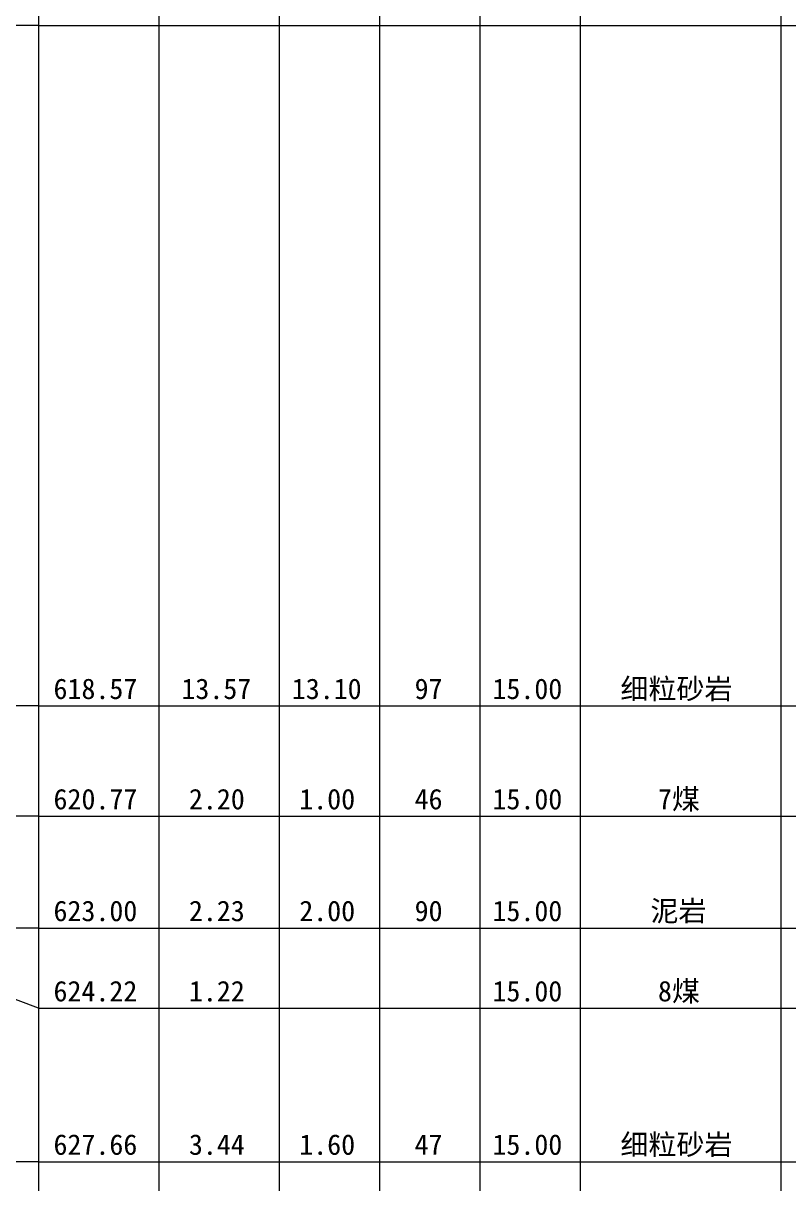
# Model space of a CAD drawing. Header units: inches. Extents: x -27 to 109, y -724 to 26.
# Drawn here: x 20.78 to 36.04, y -627.2 to -604.06 of the extents above; entities that cross this region are included whole.
import ezdxf

# ---------------------------------------------------------------- set-up
doc = ezdxf.new("R2010")
doc.units = ezdxf.units.IN
doc.header["$MEASUREMENT"] = 0
doc.layers.get('0').update_dxf_attribs({"lineweight": 0})
doc.styles.add('宋体', font='')
doc.styles.get('宋体').set_extended_font_data('宋体')

msp = doc.modelspace()

# ---------------------------------------------------------------- linework, layer by layer
at = {"linetype": 'Continuous', "lineweight": 15}
for p, q in [((21.082, 0.896), (21.082, -693.554)), ((23.482, 0.896), (23.482, -693.554)), ((25.882, 0.896), (25.882, -693.554)), ((27.882, 0.896), (27.882, -693.554)), ((29.882, 0.896), (29.882, -693.554)), ((31.882, 0.896), (31.882, -693.554)), ((35.882, 0.896), (35.882, -693.554)), ((21.082, -604.104), (20.082, -604.104)), ((21.082, -604.104), (23.482, -604.104)), ((23.482, -604.104), (25.882, -604.104)), ((25.882, -604.104), (27.882, -604.104)), ((27.882, -604.104), (29.882, -604.104)), ((29.882, -604.104), (31.882, -604.104)), ((31.882, -604.104), (35.882, -604.104)), ((35.882, -604.104), (65.882, -604.104)), ((21.082, -617.674), (20.082, -617.674)), ((21.082, -617.674), (23.482, -617.674)), ((23.482, -617.674), (25.882, -617.674)), ((25.882, -617.674), (27.882, -617.674)), ((27.882, -617.674), (29.882, -617.674)), ((29.882, -617.674), (31.882, -617.674)), ((31.882, -617.674), (35.882, -617.674)), ((35.882, -617.674), (65.882, -617.674)), ((21.082, -619.874), (20.082, -619.874)), ((21.082, -619.874), (23.482, -619.874)), ((23.482, -619.874), (25.882, -619.874)), ((25.882, -619.874), (27.882, -619.874)), ((27.882, -619.874), (29.882, -619.874)), ((29.882, -619.874), (31.882, -619.874)), ((31.882, -619.874), (35.882, -619.874)), ((35.882, -619.874), (65.882, -619.874)), ((21.082, -622.104), (20.082, -622.104)), ((21.082, -622.104), (23.482, -622.104)), ((23.482, -622.104), (25.882, -622.104)), ((25.882, -622.104), (27.882, -622.104)), ((27.882, -622.104), (29.882, -622.104)), ((29.882, -622.104), (31.882, -622.104)), ((31.882, -622.104), (35.882, -622.104)), ((35.882, -622.104), (65.882, -622.104)), ((21.082, -623.704), (20.082, -623.324)), ((21.082, -623.704), (23.482, -623.704)), ((23.482, -623.704), (25.882, -623.704)), ((25.882, -623.704), (27.882, -623.704)), ((27.882, -623.704), (29.882, -623.704)), ((29.882, -623.704), (31.882, -623.704)), ((31.882, -623.704), (35.882, -623.704)), ((35.882, -623.704), (65.882, -623.704)), ((21.082, -626.764), (20.082, -626.764)), ((21.082, -626.764), (23.482, -626.764)), ((23.482, -626.764), (25.882, -626.764)), ((25.882, -626.764), (27.882, -626.764)), ((27.882, -626.764), (29.882, -626.764)), ((29.882, -626.764), (31.882, -626.764)), ((31.882, -626.764), (35.882, -626.764)), ((35.882, -626.764), (65.882, -626.764))]:
    msp.add_line(p, q, dxfattribs=at)

# ---------------------------------------------------------------- texts
at = {"style": '宋体'}
for s, p in [('细粒砂岩', (32.685, -617.537)), ('618.57', (21.384, -617.537)), ('13.57', (23.934, -617.537)), ('13.10', (26.134, -617.537)), ('97', (28.582, -617.537)), ('15.00', (30.134, -617.537)), ('620.77', (21.384, -619.737)), ('2.20', (24.083, -619.737)), ('1.00', (26.283, -619.737)), ('46', (28.582, -619.737)), ('15.00', (30.134, -619.737)), ('7煤', (33.433, -619.737)), ('623.00', (21.384, -621.967)), ('2.23', (24.083, -621.967)), ('2.00', (26.283, -621.967)), ('90', (28.582, -621.967)), ('15.00', (30.134, -621.967)), ('泥岩', (33.283, -621.967)), ('8煤', (33.433, -623.567)), ('624.22', (21.384, -623.567)), ('1.22', (24.083, -623.567)), ('15.00', (30.134, -623.567)), ('627.66', (21.384, -626.627)), ('3.44', (24.083, -626.627)), ('1.60', (26.283, -626.627)), ('47', (28.582, -626.627)), ('15.00', (30.134, -626.627)), ('细粒砂岩', (32.685, -626.627))]:
    msp.add_text(s, height=0.4092, dxfattribs=at).set_placement(p)

doc.saveas('drawing.dxf')
